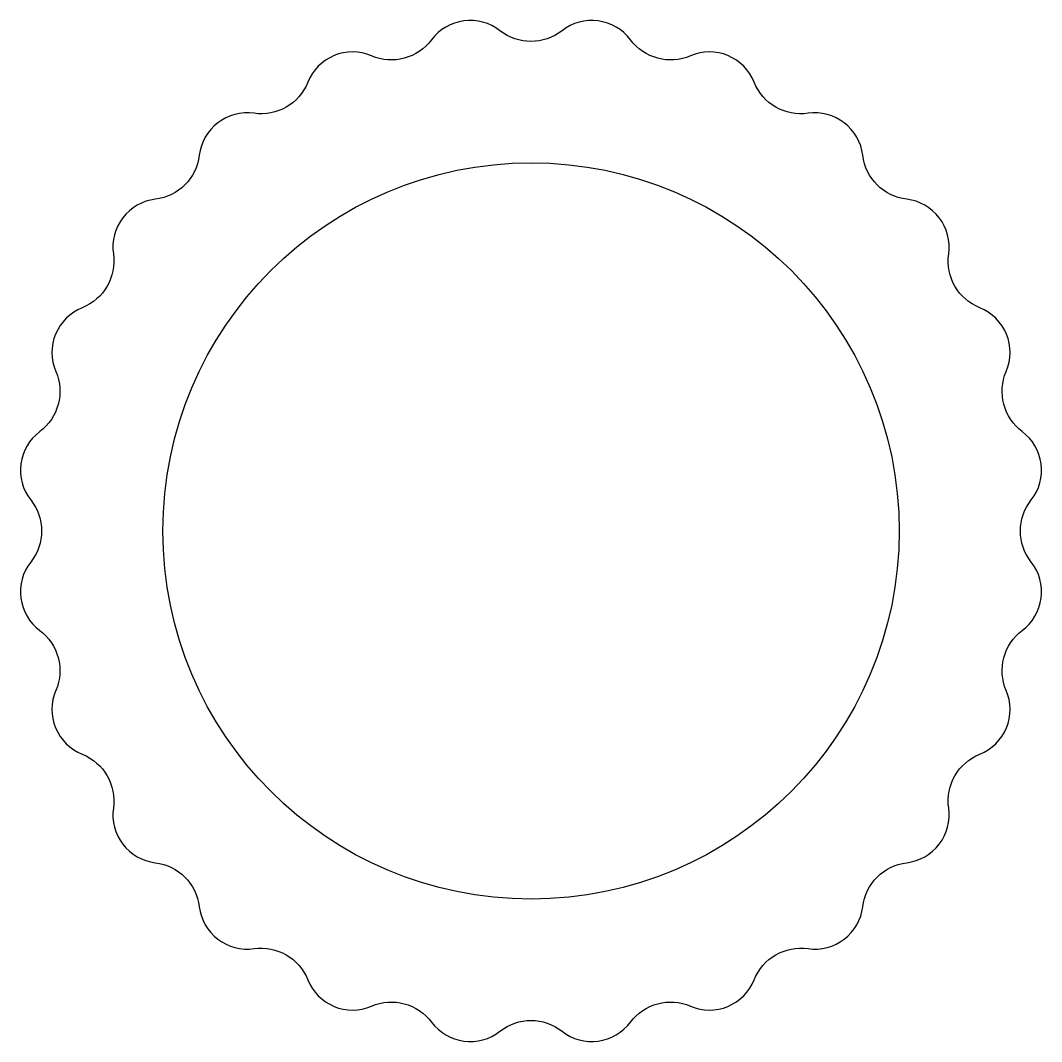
# Model space of a CAD drawing. Extents: x 182.1 to 194.3, y 227 to 239.2.
import ezdxf

# ---------------------------------------------------------------- set-up
doc = ezdxf.new("R2010")
doc.units = 0
doc.layers.add('ANA', color=220, linetype='CONTINUOUS')

msp = doc.modelspace()

# ---------------------------------------------------------------- linework, layer by layer
at = {"layer": 'ANA', "color": 7}
msp.add_lwpolyline([(185.568, 227.695, 0.421883), (186.329, 227.38, -0.346751), (187.047, 227.188, 0.421883), (187.864, 227.08, -0.346751), (188.607, 227.08, 0.421883), (189.424, 227.188, -0.346751), (190.142, 227.38, 0.421883), (190.903, 227.695, -0.346751), (191.547, 228.067, 0.421883), (192.201, 228.568, -0.346751), (192.726, 229.094, 0.421883), (193.228, 229.748, -0.346751), (193.599, 230.391, 0.421883), (193.915, 231.153, -0.346751), (194.107, 231.87, 0.421883), (194.214, 232.687, -0.346751), (194.214, 233.43, 0.421883), (194.107, 234.247, -0.346751), (193.915, 234.965, 0.421883), (193.599, 235.727, -0.346751), (193.228, 236.37, 0.421883), (192.726, 237.024, -0.346751), (192.201, 237.549, 0.421883), (191.547, 238.051, -0.346751), (190.903, 238.422, 0.421883), (190.142, 238.738, -0.346751), (189.424, 238.93, 0.421883), (188.607, 239.038, -0.346751), (187.864, 239.038, 0.421883), (187.047, 238.93, -0.346751), (186.329, 238.738, 0.421883), (185.568, 238.422, -0.346751), (184.925, 238.051, 0.421883), (184.271, 237.549, -0.346751), (183.745, 237.024, 0.421883), (183.244, 236.37, -0.346751), (182.872, 235.727, 0.421883), (182.557, 234.965, -0.346751), (182.364, 234.247, 0.421883), (182.257, 233.43, -0.346751), (182.257, 232.687, 0.421883), (182.364, 231.87, -0.346751), (182.557, 231.153, 0.421883), (182.872, 230.391, -0.346751), (183.244, 229.748, 0.421883), (183.745, 229.094, -0.346751), (184.271, 228.568, 0.421883), (184.925, 228.067, -0.346751)], format="xyb", close=True, dxfattribs=at)
msp.add_circle((188.236, 233.059), 4.4, dxfattribs=at)

doc.saveas('drawing.dxf')
